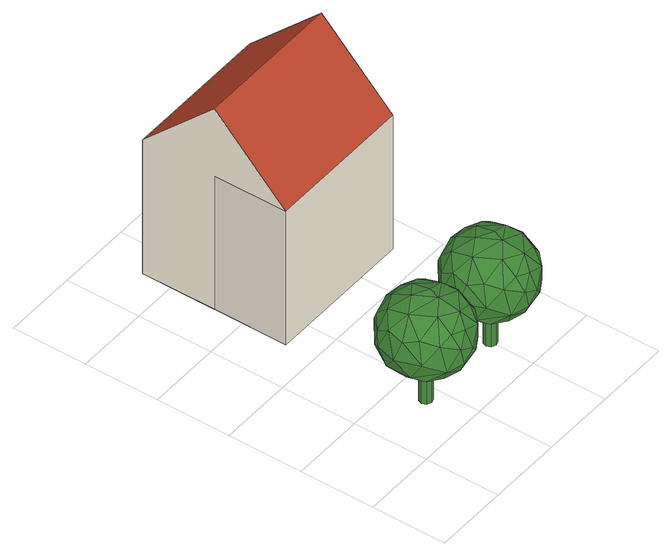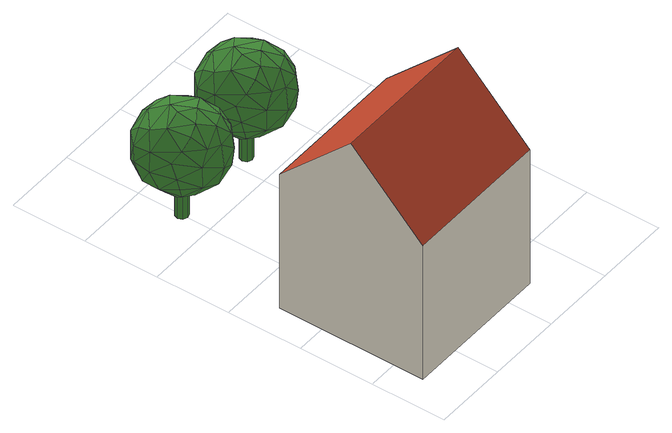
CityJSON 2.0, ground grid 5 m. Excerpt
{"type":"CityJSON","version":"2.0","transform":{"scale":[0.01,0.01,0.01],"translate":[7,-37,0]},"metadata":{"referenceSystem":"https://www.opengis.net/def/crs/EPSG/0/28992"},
"CityObjects":{
"tree1":{"type":"SolitaryVegetationObject","attributes":{"name":"Alderaan Tree 26","species":"Platanus orientalis","height":8,"crownDiameter":6},"geometry":[{"type":"MultiSurface","lod":"3","boundaries":[[[0,1,2,3,4,5,6,7]],[[6,8,9,7]],[[5,10,8,6]],[[4,11,10,5]],[[3,12,11,4]],[[2,13,12,3]],[[1,14,13,2]],[[0,15,14,1]],[[7,9,15,0]],[[8,10,11,12,13,14,15,9]],[[16,17,18]],[[19,20,21]],[[22,23,24]],[[25,26,27]],[[16,28,17]],[[18,17,29]],[[30,16,18]],[[31,29,17]],[[32,17,28]],[[19,33,20]],[[21,20,23]],[[34,22,35]],[[36,30,37]],[[38,37,39]],[[40,36,38]],[[41,39,37]],[[42,37,30]],[[43,44,41]],[[45,46,26]],[[47,26,34]],[[48,45,47]],[[25,34,26]],[[27,26,46]],[[49,25,27]],[[50,43,51]],[[52,50,48]],[[53,51,43]],[[54,40,55]],[[56,55,49]],[[28,54,56]],[[57,55,40]],[[58,59,57]],[[60,61,43]],[[30,18,42]],[[62,29,63]],[[48,64,45]],[[54,28,16]],[[32,28,65]],[[27,65,49]],[[46,66,27]],[[67,33,19]],[[68,52,48]],[[34,35,68]],[[21,58,69]],[[38,69,40]],[[39,70,38]],[[59,58,22]],[[25,22,34]],[[53,71,51]],[[18,72,60]],[[45,64,73]],[[74,54,75]],[[44,76,77]],[[44,67,76]],[[78,59,79]],[[72,18,29]],[[30,80,16]],[[31,63,29]],[[66,73,31]],[[20,33,24]],[[70,77,19]],[[81,24,33]],[[36,80,30]],[[40,74,36]],[[41,77,39]],[[45,73,46]],[[68,47,34]],[[50,44,43]],[[48,50,71]],[[81,67,52]],[[71,64,48]],[[61,53,43]],[[72,62,53]],[[54,74,40]],[[65,56,49]],[[69,57,40]],[[60,72,61]],[[42,18,60]],[[64,62,63]],[[73,64,63]],[[75,54,16]],[[80,75,16]],[[76,67,19]],[[77,76,19]],[[35,81,52]],[[79,59,22]],[[25,79,22]],[[49,78,79]],[[32,31,17]],[[66,31,32]],[[70,19,21]],[[24,23,20]],[[35,22,24]],[[38,36,37]],[[42,41,37]],[[60,41,42]],[[47,45,26]],[[52,67,50]],[[53,62,71]],[[56,54,55]],[[57,78,55]],[[57,59,78]],[[27,66,65]],[[66,32,65]],[[68,35,52]],[[38,70,69]],[[70,21,69]],[[31,73,63]],[[66,46,73]],[[58,21,23]],[[70,39,77]],[[23,22,58]],[[81,35,24]],[[36,75,80]],[[36,74,75]],[[41,44,77]],[[60,43,41]],[[68,48,47]],[[25,49,79]],[[50,67,44]],[[71,50,51]],[[81,33,67]],[[71,62,64]],[[61,72,53]],[[72,29,62]],[[65,28,56]],[[55,78,49]],[[69,58,57]]]}]},
"tree2":{"type":"SolitaryVegetationObject","attributes":{"name":"Alderaan Tree 28","species":"Platanus orientalis","height":8,"crownDiameter":6},"geometry":[{"type":"MultiSurface","lod":"3","boundaries":[[[82,83,84,85,86,87,88,89]],[[88,90,91,89]],[[87,92,90,88]],[[86,93,92,87]],[[85,94,93,86]],[[84,95,94,85]],[[83,96,95,84]],[[82,97,96,83]],[[89,91,97,82]],[[90,92,93,94,95,96,97,91]],[[98,99,100]],[[101,102,103]],[[104,105,106]],[[107,108,109]],[[98,110,99]],[[100,99,111]],[[112,98,100]],[[113,111,99]],[[114,99,110]],[[101,115,102]],[[103,102,105]],[[116,104,117]],[[118,112,119]],[[120,119,121]],[[122,118,120]],[[123,121,119]],[[124,119,112]],[[125,126,123]],[[127,128,108]],[[129,108,116]],[[130,127,129]],[[107,116,108]],[[109,108,128]],[[131,107,109]],[[132,125,133]],[[134,132,130]],[[135,133,125]],[[136,122,137]],[[138,137,131]],[[110,136,138]],[[139,137,122]],[[140,141,139]],[[142,143,125]],[[112,100,124]],[[144,111,145]],[[130,146,127]],[[136,110,98]],[[114,110,147]],[[109,147,131]],[[128,148,109]],[[149,115,101]],[[150,134,130]],[[116,117,150]],[[103,140,151]],[[120,151,122]],[[121,152,120]],[[141,140,104]],[[107,104,116]],[[135,153,133]],[[100,154,142]],[[127,146,155]],[[156,136,157]],[[126,158,159]],[[126,149,158]],[[160,141,161]],[[154,100,111]],[[112,162,98]],[[113,145,111]],[[148,155,113]],[[102,115,106]],[[152,159,101]],[[163,106,115]],[[118,162,112]],[[122,156,118]],[[123,159,121]],[[127,155,128]],[[150,129,116]],[[132,126,125]],[[130,132,153]],[[163,149,134]],[[153,146,130]],[[143,135,125]],[[154,144,135]],[[136,156,122]],[[147,138,131]],[[151,139,122]],[[142,154,143]],[[124,100,142]],[[146,144,145]],[[155,146,145]],[[157,136,98]],[[162,157,98]],[[158,149,101]],[[159,158,101]],[[117,163,134]],[[161,141,104]],[[107,161,104]],[[131,160,161]],[[114,113,99]],[[148,113,114]],[[152,101,103]],[[106,105,102]],[[117,104,106]],[[120,118,119]],[[124,123,119]],[[142,123,124]],[[129,127,108]],[[134,149,132]],[[135,144,153]],[[138,136,137]],[[139,160,137]],[[139,141,160]],[[109,148,147]],[[148,114,147]],[[150,117,134]],[[120,152,151]],[[152,103,151]],[[113,155,145]],[[148,128,155]],[[140,103,105]],[[152,121,159]],[[105,104,140]],[[163,117,106]],[[118,157,162]],[[118,156,157]],[[123,126,159]],[[142,125,123]],[[150,130,129]],[[107,131,161]],[[132,149,126]],[[153,132,133]],[[163,115,149]],[[153,144,146]],[[143,154,135]],[[154,111,144]],[[147,110,138]],[[137,160,131]],[[151,140,139]]]}]},
"building1":{"type":"Building","attributes":{"description":"This is Building 8","name":"Darth Vader's Palace","CityObjectRelation.relationType":"adjacent","Suitability.reason":"suitability reason 11","Suitability.description":"suitability description 11","Suitability.value":1,"class":"habitation","function":"residential building","yearOfConstruction":1920,"roofType":"gabled roof","measuredHeight":15,"storeysAboveGround":3,"storeysBelowGround":0,"storeyHeightsAboveGround":3,"QualifiedArea.description":"This is a type of floor area","QualifiedArea.source":"Area value source text","QualifiedArea.value":300,"QualifiedArea.type":"grossFloorArea","bdgAtticThermalStatus":"isOnlyHeated","bdgBasementThermalStatus":"isOnlyHeated","bdgConstructionWeight":"heavy","QualifiedHeight.description":"This is a type of height","QualifiedHeight.source":"Height value source text","QualifiedHeight.value":15,"QualifiedHeight.type":"highestRoofEdge","bdgIsProtected":"false","bdgType":"apartmentBlock","QualifiedVolume.description":"This is a type of volume","QualifiedVolume.source":"Volume value source text","QualifiedVolume.value":1250,"QualifiedVolume.type":"grossVolume"},"address":[{"country":"Bespin Territories","locality":"Alderaan","thoroughfareNumber":"8","thoroughfareName":"Bespin Square","postcode":"1977SW"}],"geometry":[{"type":"MultiSurface","lod":"2","boundaries":[[[164,165,166,167]],[[168,169,170,171]],[[172,173,169,168]],[[166,172,168,171,167]],[[169,173,165,174,175,170]],[[171,170,164,167]],[[165,173,172,166]],[[164,170,169,173,165,174]]],"semantics":{"surfaces":[{"type":"GroundSurface"},{"type":"RoofSurface","description":"This is RoofSurface 1 (Building 8)","bdgBdrySurfAzimuth":180,"bdgBdrySurfGroundViewFactor":0.5,"bdgBdrySurfInclination":45,"bdgBdrySurfIsAdiabatic":"false","bdgBdrySurfOpeningToSurfaceRatio":0.25,"bdgBdrySurfSkyViewFactor":0.6,"bdgBdrySurfTotalSurfaceArea":70.71},{"type":"RoofSurface","description":"This is RoofSurface 2 (Building 8)","bdgBdrySurfAzimuth":0,"bdgBdrySurfGroundViewFactor":0.5,"bdgBdrySurfInclination":45,"bdgBdrySurfIsAdiabatic":"false","bdgBdrySurfOpeningToSurfaceRatio":0.25,"bdgBdrySurfSkyViewFactor":0.6,"bdgBdrySurfTotalSurfaceArea":70.71},{"type":"WallSurface"}],"values":[0,1,2,3,3,3,3,null]}}]}
},
"vertices":[
[430,270,0],[400,258,0],[370,270,0],[358,300,0],[370,330,0],[400,342,0],[430,330,0],[442,300,0],[430,330,240],[442,300,240],[400,342,240],[370,330,240],[358,300,240],[370,270,240],[400,258,240],[430,270,240],[545,552,440],[412,603,522],[547,553,590],[545,48,600],[442,3,521],[513,38,432],[255,48,440],[370,9,446],[339,11,573],[145,218,389],[100,302,509],[149,388,386],[400,556,368],[386,564,653],[656,456,528],[276,571,556],[287,562,432],[414,36,653],[146,139,520],[232,78,631],[669,338,402],[700,298,531],[651,212,386],[662,160,507],[555,291,276],[668,277,647],[652,415,623],[555,309,764],[592,216,727],[149,374,660],[138,440,507],[131,262,638],[235,300,758],[230,310,286],[413,225,797],[442,300,800],[316,154,758],[438,425,776],[473,448,281],[395,300,234],[362,425,264],[438,175,264],[400,59,350],[330,118,306],[595,445,688],[515,449,742],[344,496,728],[252,534,630],[238,449,716],[266,455,310],[202,513,447],[456,104,728],[174,177,666],[534,145,310],[598,87,447],[345,361,793],[482,539,674],[163,463,598],[562,382,294],[595,445,352],[572,127,683],[637,137,598],[295,206,268],[205,155,352],[637,463,442],[318,61,674],
[1030,270,0],[1000,258,0],[970,270,0],[958,300,0],[970,330,0],[1000,342,0],[1030,330,0],[1042,300,0],[1030,330,240],[1042,300,240],[1000,342,240],[970,330,240],[958,300,240],[970,270,240],[1000,258,240],[1030,270,240],[1145,552,440],[1012,603,522],[1147,553,590],[1145,48,600],[1042,3,521],[1113,38,432],[855,48,440],[970,9,446],[939,11,573],[745,218,389],[700,302,509],[749,388,386],[1000,556,368],[986,564,653],[1256,456,528],[876,571,556],[887,562,432],[1014,36,653],[746,139,520],[832,78,631],[1269,338,402],[1300,298,531],[1251,212,386],[1262,160,507],[1155,291,276],[1268,277,647],[1252,415,623],[1155,309,764],[1192,216,727],[749,374,660],[738,440,507],[731,262,638],[835,300,758],[830,310,286],[1013,225,797],[1042,300,800],[916,154,758],[1038,425,776],[1073,448,281],[995,300,234],[962,425,264],[1038,175,264],[1000,59,350],[930,118,306],[1195,445,688],[1115,449,742],[944,496,728],[852,534,630],[838,449,716],[866,455,310],[802,513,447],[1056,104,728],[774,177,666],[1134,145,310],[1198,87,447],[945,361,793],[1082,539,674],[763,463,598],[1162,382,294],[1195,445,352],[1172,127,683],[1237,137,598],[895,206,268],[805,155,352],[1237,463,442],[918,61,674],
[300,1200,0],[300,2200,0],[1300,2200,0],[1300,1200,0],[1300,1700,1500],[300,1700,1500],[300,1200,1000],[1300,1200,1000],[1300,2200,1000],[300,2200,1000],[300,1700,0],[300,1700,1000]
]}
